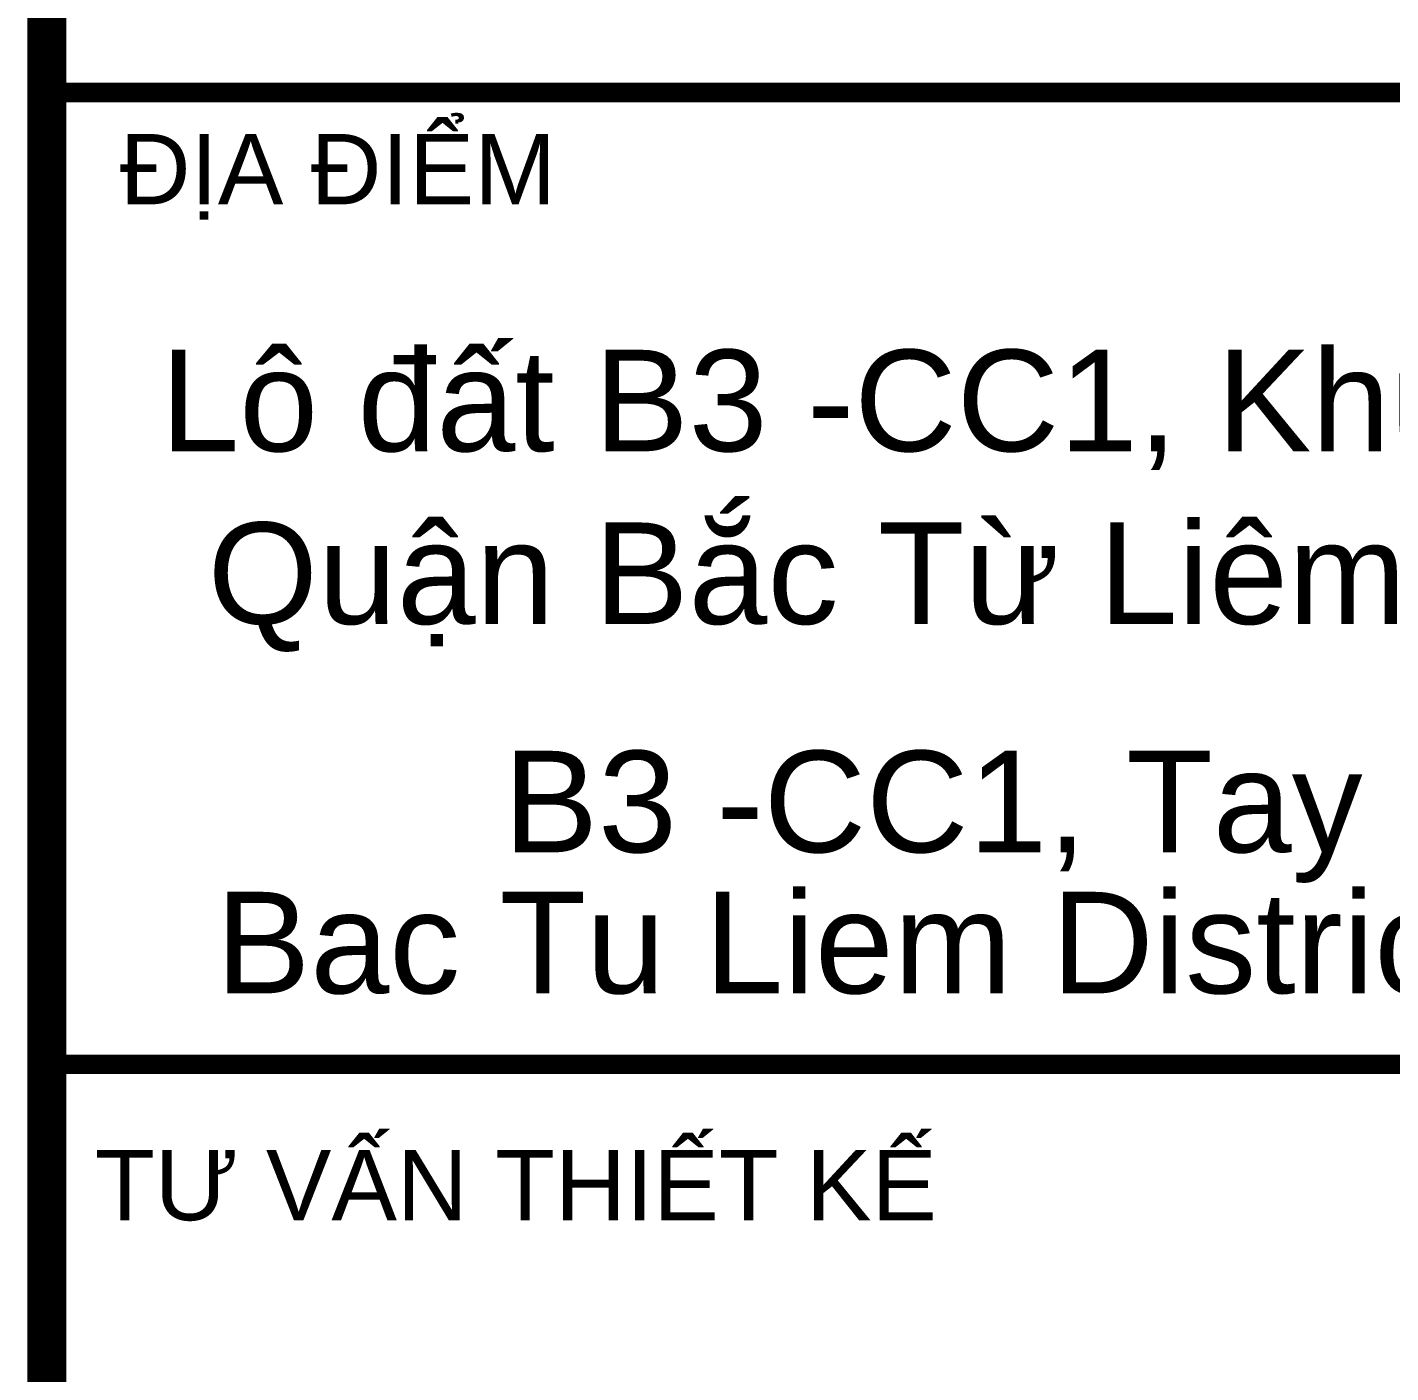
# Model space of a CAD drawing. Header units: millimetres. Extents: x -70 to 1, y -8 to 553.
# Drawn here: x -69.5 to -34.59, y 163.32 to 197.76 of the extents above; entities that cross this region are included whole.
import ezdxf
from ezdxf.enums import TextEntityAlignment as Align

# ---------------------------------------------------------------- set-up
doc = ezdxf.new("R2010")
doc.units = ezdxf.units.MM
doc.header["$MEASUREMENT"] = 0
doc.layers.add('Doul-form', color=8, linetype='Continuous', lineweight=13)
doc.layers.add('TABLE', color=9, linetype='Continuous')
doc.layers.add('vn_text', color=1, linetype='Continuous')
doc.styles.add('arial', font='arial.ttf')

msp = doc.modelspace()

# ---------------------------------------------------------------- linework, layer by layer
at = {"layer": 'Doul-form', "lineweight": 40, "const_width": 0.65}
msp.add_lwpolyline([(0, -7.777), (-69, -7.777), (-69, 552), (0, 552)], close=True, dxfattribs=at)
at = {"layer": 'TABLE'}
for points, const_width in [([(-69, 552), (-69, -7.777)], 1), ([(-69, 196.092), (0, 196.092)], 0.5), ([(-69, 171.212), (0, 171.212)], 0.5)]:
    msp.add_lwpolyline(points, dxfattribs=dict(at, const_width=const_width))

# ---------------------------------------------------------------- texts
at = {"layer": 'TABLE', "color": 1, "style": 'arial'}
for s, p in [('Lô đất B3 -CC1, Khu đô thị Tây Hồ Tây', (-34.5, 187.967)), ('Quận Bắc Từ Liêm, Hà Nội, Việt Nam', (-34.5, 183.766))]:
    msp.add_text(s, height=2.6, dxfattribs=at).set_placement(p, align=Align.MIDDLE)
at = {"layer": 'TABLE', "color": 9, "style": 'arial'}
for s, p in [('B3 -CC1, Tay Ho Tay Town,', (-34.5, 176.64)), ('Bac Tu Liem District, Hanoi, Vietnam ', (-34.5, 173.028))]:
    msp.add_text(s, height=2.6, dxfattribs=at).set_placement(p, align=Align.CENTER)
at = {"layer": 'vn_text', "style": 'arial'}
msp.add_text('ĐỊA ĐIỂM', height=1.8, dxfattribs=at).set_placement((-55.959, 193.231), align=Align.RIGHT)
msp.add_text('TƯ VẤN THIẾT KẾ', height=1.8, dxfattribs=at).set_placement((-67.771, 167.22))

doc.saveas('drawing.dxf')
